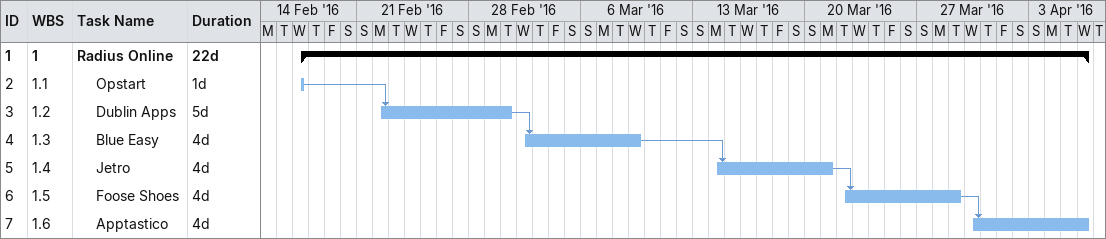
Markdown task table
| ID | WBS | Task | Duration | Start | Finish | Predecessors |
|---|---|---|---|---|---|---|
| 1 | 1 | **Radius Online** | 22d | 2016-02-17 | 2016-04-06 |  |
| 2 | 1.1 | Opstart | 1d | 2016-02-17 | 2016-02-17 |  |
| 3 | 1.2 | Dublin Apps | 5d | 2016-02-22 | 2016-03-01 | 2 |
| 4 | 1.3 | Blue Easy | 4d | 2016-03-02 | 2016-03-09 | 3 |
| 5 | 1.4 | Jetro | 4d | 2016-03-14 | 2016-03-21 | 4 |
| 6 | 1.5 | Foose Shoes | 4d | 2016-03-22 | 2016-03-29 | 5 |
| 7 | 1.6 | Apptastico | 4d | 2016-03-30 | 2016-04-06 | 6 |
